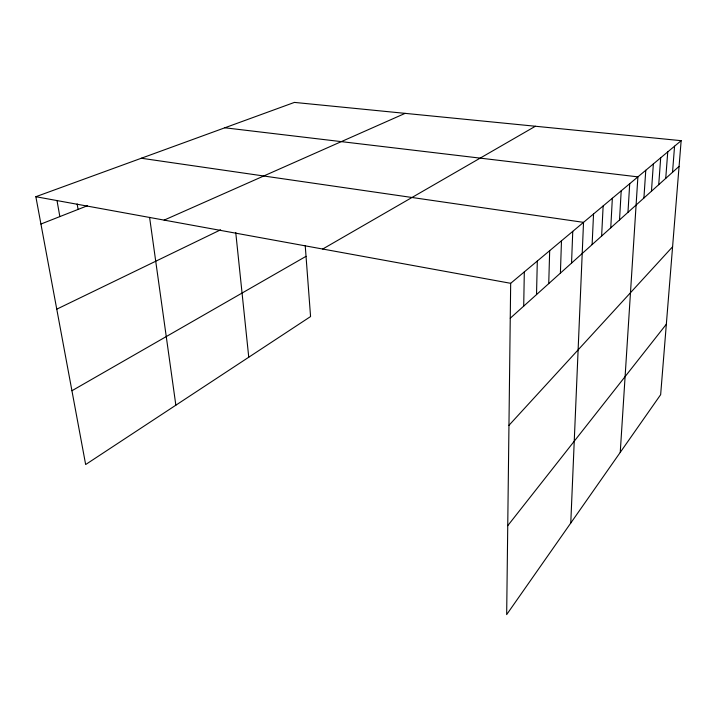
<?xml version="1.0" encoding="UTF-8"?>
<svg xmlns="http://www.w3.org/2000/svg" width="717" height="717" viewBox="0 0 717 717"><rect width="100%" height="100%" fill="white"/><g stroke="black" fill="none" stroke-linecap="round" stroke-linejoin="round"><path stroke-width="1.08" d="M681.15 140.675L510.674 283.314L506.668 614.594L660.653 394.673L681.15 140.675L294.427 102.406L35.85 196.709L85.655 464.535L310.569 316.555L305.227 245.635M523.706 306.123L524.315 271.895M536.522 294.597L537.311 261.033M548.738 283.609L549.679 250.672M560.407 273.114L561.483 240.795M571.548 263.094L572.758 231.367M570.768 523.043L583.53 222.36L141.321 158.242M592.117 244.596L593.542 213.98M601.626 236.045L603.14 205.949M610.759 227.827L612.354 198.242M619.533 219.94L621.2 190.83M627.967 212.349L629.714 183.713M620.241 452.382L637.897 176.866L224.824 127.787M643.911 198L645.775 170.27M651.457 191.224L653.366 163.915M658.726 184.681L660.689 157.794M665.743 178.363L667.751 151.887M672.528 172.268L674.563 146.187M507.744 525.686L666.335 324.227M508.953 425.351L672.591 246.773M510.244 318.231L679.08 166.38M322.704 249.032L535.393 126.246M71.933 390.738L306.034 256.327M56.76 309.17L220.621 229.816M164.139 220.11L405.132 113.358M40.932 224.036L87.384 205.761M35.85 196.709L510.674 283.314M56.984 200.455L59.852 216.597M77.149 203.906L78.081 209.427M149.593 217.385L175.853 405.195M235.741 232.46L248.754 357.227"/></g></svg>
